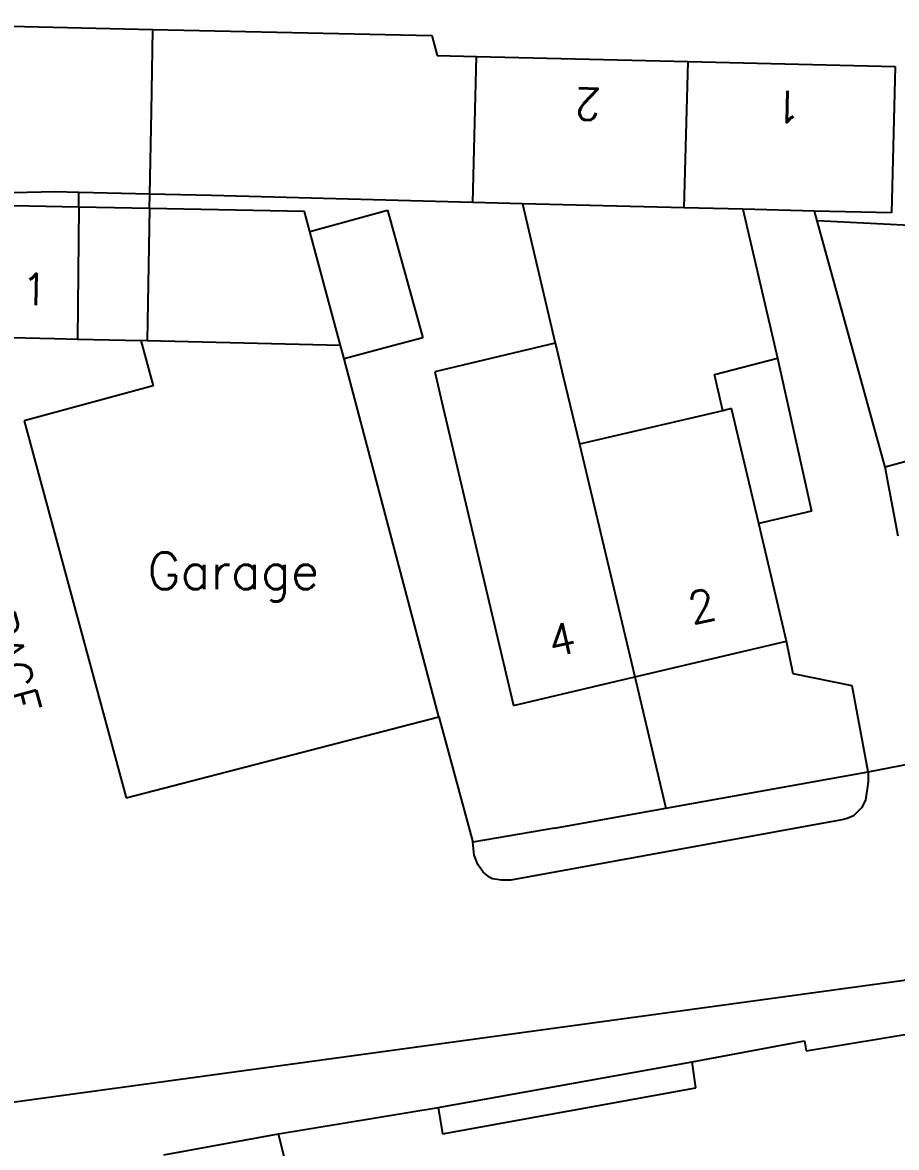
# Model space of a CAD drawing. Extents: x 427500 to 429848, y 434500 to 436505.
# Drawn here: x 427802.81 to 427836.08, y 436221.82 to 436264.65 of the extents above; entities that cross this region are included whole.
import ezdxf

# ---------------------------------------------------------------- set-up
doc = ezdxf.new("R2010")
doc.units = 0
doc.layers.add('LPTIP_Ex_Base', color=8, linetype='Continuous')
doc.styles.add('MtXpl_Romans', font='romans__.ttf')

msp = doc.modelspace()

# ---------------------------------------------------------------- linework, layer by layer
at = {"layer": 'LPTIP_Ex_Base', "color": 251, "true_color": 0x636466}
for p, q in [((427796, 436264.65), (427807.774, 436264.387)), ((427807.717, 436261.264), (427807.774, 436264.387)), ((427807.774, 436264.387), (427818.4, 436264.15)), ((427818.4, 436264.15), (427818.6, 436263.4)), ((427818.6, 436263.4), (427820.1, 436263.35)), ((427819.95, 436257.8), (427820.1, 436263.35)), ((427820.1, 436263.35), (427828.15, 436263.16)), ((427828, 436257.6), (427828.15, 436263.16)), ((427828.15, 436263.16), (427836.03, 436262.98)), ((427836.03, 436262.98), (427835.9, 436257.4)), ((427807.66, 436258.12), (427807.717, 436261.264)), ((427804.05, 436258.2), (427801.9, 436258.15)), ((427804.96, 436258.18), (427804.05, 436258.2)), ((427804.95, 436257.62), (427804.96, 436258.18)), ((427807.66, 436258.12), (427804.96, 436258.18)), ((427807.65, 436257.57), (427807.66, 436258.12)), ((427810, 436258.07), (427807.66, 436258.12)), ((427819.95, 436257.8), (427810, 436258.07)), ((427804.95, 436257.62), (427801, 436257.7)), ((427804.95, 436257.62), (427804.9, 436252.6)), ((427807.65, 436257.57), (427804.95, 436257.62)), ((427807.65, 436257.57), (427807.55, 436252.53)), ((427813.55, 436257.45), (427807.65, 436257.57)), ((427813.75, 436256.7), (427813.55, 436257.45)), ((427813.75, 436256.7), (427816.7, 436257.5)), ((427816.7, 436257.5), (427818.05, 436252.65)), ((427821.85, 436257.75), (427819.95, 436257.8)), ((427821.85, 436257.75), (427823.092, 436252.437)), ((427828, 436257.6), (427821.85, 436257.75)), ((427830.24, 436257.54), (427828, 436257.6)), ((427830.24, 436257.54), (427831.55, 436251.87)), ((427832.96, 436257.47), (427830.24, 436257.54)), ((427835.9, 436257.4), (427832.96, 436257.47)), ((427833.06, 436257.1), (427832.96, 436257.47)), ((427837.1, 436256.9), (427833.06, 436257.1)), ((427835.65, 436247.72), (427833.06, 436257.1)), ((427814.92, 436252.35), (427813.75, 436256.7)), ((427800.8, 436252.7), (427804.03, 436252.62)), ((427804.03, 436252.62), (427804.9, 436252.6)), ((427804.9, 436252.6), (427807.32, 436252.54)), ((427807.32, 436252.54), (427807.79, 436250.82)), ((427807.55, 436252.53), (427807.32, 436252.54)), ((427814.92, 436252.35), (427807.55, 436252.53)), ((427815.05, 436251.85), (427814.92, 436252.35)), ((427816.76, 436252.31), (427815.05, 436251.85)), ((427818.05, 436252.65), (427816.76, 436252.31)), ((427823.092, 436252.437), (427818.503, 436251.354)), ((427823.092, 436252.437), (427823.161, 436252.15)), ((427823.161, 436252.15), (427823.381, 436251.23)), ((427829.15, 436251.25), (427831.55, 436251.87)), ((427831.55, 436251.87), (427832.85, 436246.05)), ((427818.66, 436238.22), (427815.05, 436251.85)), ((427818.503, 436251.354), (427818.815, 436250.03)), ((427823.381, 436251.23), (427824.01, 436248.6)), ((427829.47, 436249.87), (427829.15, 436251.25)), ((427807.79, 436250.82), (427802.87, 436249.49)), ((427818.815, 436250.03), (427819.412, 436247.503)), ((427829.47, 436249.87), (427824.01, 436248.6)), ((427829.8, 436249.95), (427829.47, 436249.87)), ((427830.84, 436245.58), (427829.8, 436249.95)), ((427802.87, 436249.49), (427806.76, 436235.14)), ((427824.01, 436248.6), (427826.12, 436239.74)), ((427838.55, 436248.52), (427835.65, 436247.72)), ((427836.15, 436245.1), (427835.65, 436247.72)), ((427819.412, 436247.503), (427821.5, 436238.65)), ((427832.85, 436246.05), (427830.84, 436245.58)), ((427831.9, 436241.1), (427830.84, 436245.58)), ((427826.12, 436239.74), (427831.9, 436241.1)), ((427832.15, 436239.85), (427831.9, 436241.1)), ((427821.5, 436238.65), (427826.12, 436239.74)), ((427826.12, 436239.74), (427827.3, 436234.74)), ((427834.4, 436239.4), (427832.15, 436239.85)), ((427835, 436236.13), (427834.4, 436239.4)), ((427806.76, 436235.14), (427818.66, 436238.22)), ((427818.66, 436238.22), (427819.95, 436233.45)), ((427835, 436236.13), (427838.55, 436236.81)), ((427827.3, 436234.74), (427835, 436236.13)), ((427835, 436236.13), (427835, 436235.75)), ((427835, 436235.75), (427834.9, 436235.05)), ((427823.07, 436233.98), (427827.3, 436234.74)), ((427834.75, 436234.75), (427834.45, 436234.45)), ((427834.9, 436235.05), (427834.75, 436234.75)), ((427834, 436234.3), (427821.4, 436232)), ((427834.2, 436234.35), (427834, 436234.3)), ((427834.45, 436234.45), (427834.2, 436234.35)), ((427823.07, 436233.98), (427819.95, 436233.45)), ((427820, 436232.95), (427819.95, 436233.45)), ((427820.15, 436232.6), (427820, 436232.95)), ((427820.35, 436232.3), (427820.15, 436232.6)), ((427820.6, 436232.1), (427820.35, 436232.3)), ((427820.7, 436232.05), (427820.6, 436232.1)), ((427821.05, 436232), (427820.7, 436232.05)), ((427821.4, 436232), (427821.05, 436232)), ((427832.65, 436225.5), (427839, 436226.55)), ((427828.3, 436225.08), (427832.58, 436225.88)), ((427832.58, 436225.88), (427832.65, 436225.5)), ((427818.63, 436223.35), (427828.3, 436225.08)), ((427828.45, 436224.1), (427828.3, 436225.08)), ((427818.8, 436222.35), (427828.45, 436224.1)), ((427812.55, 436222.35), (427818.63, 436223.35)), ((427818.63, 436223.35), (427818.8, 436222.35)), ((427808.19, 436221.54), (427812.55, 436222.35)), ((427814.48, 436214.61), (427812.55, 436222.35))]:
    msp.add_line(p, q, dxfattribs=at)
at = {"layer": 'LPTIP_Ex_Base', "color": 251, "true_color": 0x636466, "flags": 128}
msp.add_lwpolyline([(427778.29, 436220.2499999999), (427862.358427, 436231.746541), (427864.444676, 436232.131473), (427865.335748, 436232.289439), (427866.199971, 436232.493627)], dxfattribs=at)

# ---------------------------------------------------------------- texts
at = {"layer": 'LPTIP_Ex_Base', "color": 251, "true_color": 0x636466, "style": 'MtXpl_Romans'}
for s, rotation, p in [('2', 178.4, (427824.8624158102, 436262.123247891)), ('1', 178.9, (427832.4962291649, 436262.0404719132)), ('11', 359.1, (427801.7258881116, 436253.9168734979)), ('CHAPEL TERRACE', 285.5, (427798.6818394645, 436251.504480535)), ('2', 12.5, (427828.2980114294, 436241.7389331877)), ('4', 12.8, (427822.9710611323, 436240.4684683164))]:
    msp.add_text(s, height=1.2, rotation=rotation, dxfattribs=at).set_placement(p)
msp.add_text('Garage', height=1.4, dxfattribs=at).set_placement((427807.5655716163, 436243.0746386333))

doc.saveas('drawing.dxf')
